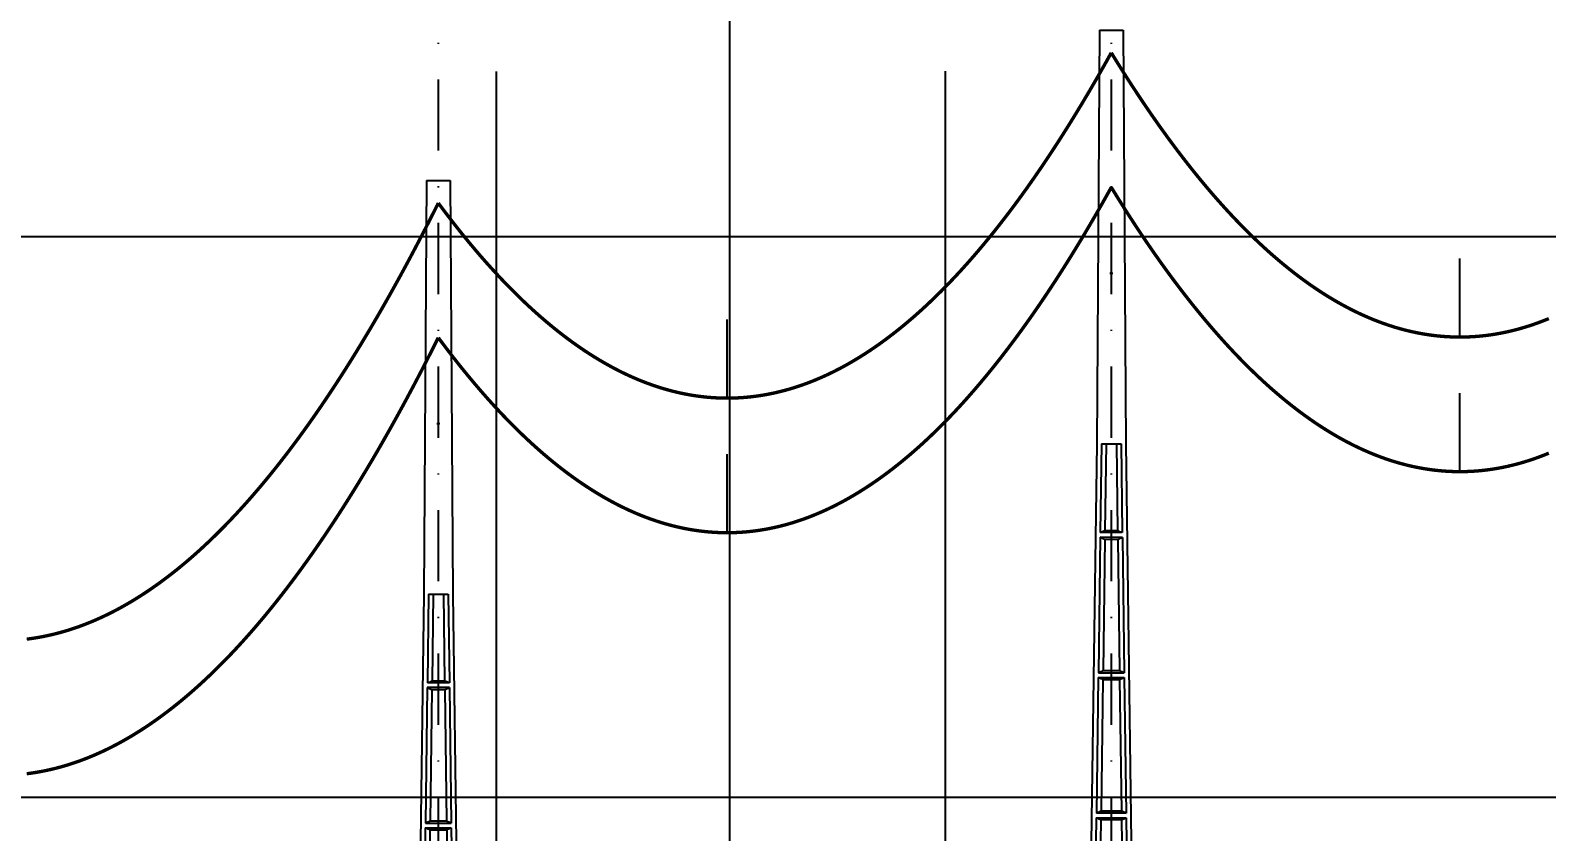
# Model space of a CAD drawing. Header units: metres. Extents: x -121 to 9872, y 3505 to 10721.
# Drawn here: x 8470.4 to 8605.6, y 8896.9 to 8968.4 of the extents above; entities that cross this region are included whole.
import ezdxf

# ---------------------------------------------------------------- set-up
doc = ezdxf.new("R2010")
doc.units = ezdxf.units.M
doc.header["$PDMODE"] = 2
doc.linetypes.add('DASHDOT', pattern=[25.4, 12.7, -6.35, 0, -6.35])
for name, color, linetype in [('CON-EOL- CA MAGNOLIA', 210, 'Continuous'), ('CON-LTs-EXISTENTES', 180, 'Continuous'), ('cotas', 7, 'Continuous'), ('Grade', 9, 'Continuous'), ('Ind.Rot', 8, 'DASHDOT'), ('POSTE DT', 7, 'Continuous'), ('TR23.3HA', 7, 'Continuous')]:
    doc.layers.add(name, color=color, linetype=linetype)
doc.styles.get("Standard").update_dxf_attribs({"font": 'arial.ttf'})
doc.dimstyles.new('ISO-25', dxfattribs={"dimtxt": 2.5, "dimasz": 2.5, "dimexe": 1.25, "dimexo": 0.625, "dimtad": 1, "dimzin": 1, "dimtxsty": 'Standard', "dimcen": 2.5, "dimaunit": 1, "dimadec": 3, "dimazin": 3, "dimtfac": 1, "dimtmove": 0, "dimatfit": 3, "dimfxlon": 1, "dimarcsym": 0})

# ---------------------------------------------------------------- blocks, each defined once
blk = doc.blocks.new('*U1')
at = {"layer": 'POSTE DT', "extrusion": (0, 1, 0)}
for p, q in [((-3.31, 378.23), (-4.05, 262)), ((-3.31, 378.23), (3.31, 378.23)), ((3.31, 378.23), (4.06, 262)), ((-4.05, 262), (-7.72, 0)), ((-4.05, 262), (-4.05, 262)), ((-2.73, 262), (-3.08, 237.05)), ((-2.73, 262), (2.75, 262)), ((-1.42, 262), (-1.77, 237.57)), ((1.43, 262), (1.77, 237.57)), ((2.75, 262), (3.1, 237.05)), ((4.06, 262), (7.72, 0)), ((-3.1, 235.74), (-3.63, 197.65)), ((3.11, 235.73), (-3.1, 235.74)), ((3.1, 237.05), (-3.08, 237.05)), ((-1.8, 235.21), (-2.32, 198.19)), ((1.8, 235.21), (2.32, 198.19)), ((3.11, 235.73), (3.65, 197.65)), ((-3.65, 196.34), (-4.19, 158.25)), ((3.66, 196.34), (4.2, 158.25)), ((-2.35, 195.8), (-2.87, 158.8)), ((2.35, 195.8), (2.87, 158.8)), ((-4.21, 156.94), (-4.74, 118.85)), ((-2.9, 156.39), (-3.42, 119.41)), ((2.91, 156.39), (3.42, 119.41)), ((4.21, 156.94), (4.75, 118.85)), ((-4.76, 117.54), (-5.29, 79.45)), ((4.77, 117.54), (-4.76, 117.54)), ((4.75, 118.85), (-4.74, 118.85)), ((-3.46, 116.98), (-3.97, 80.02)), ((3.46, 116.98), (3.98, 80.02)), ((4.77, 117.54), (5.3, 79.45)), ((-5.31, 78.14), (-5.85, 40.06)), ((5.32, 78.14), (-5.31, 78.14)), ((5.3, 79.45), (-5.29, 79.45)), ((-4.01, 77.57), (-4.53, 40.63)), ((4.01, 77.57), (4.53, 40.63)), ((5.32, 78.14), (5.85, 40.06)), ((-5.86, 38.74), (-6.41, 0)), ((5.87, 38.74), (-5.86, 38.74)), ((5.85, 40.06), (-5.85, 40.06)), ((5.87, 38.74), (6.41, 0)), ((-4.56, 38.17), (-5.1, 0)), ((4.56, 38.17), (5.1, 0)), ((-6.41, 0), (-7.72, 0)), ((-5.1, 0), (-6.41, 0)), ((5.1, 0), (-5.1, 0)), ((6.41, 0), (5.1, 0)), ((7.72, 0), (6.41, 0))]:
    blk.add_line(p, q, dxfattribs=at)
at = {"layer": 'POSTE DT', "ltscale": 3}
for points in [[(-3.65, 196.34), (3.66, 196.34)], [(-3.63, 197.65), (3.65, 197.65)], [(4.2, 158.25), (-4.19, 158.25)], [(-4.21, 156.94), (4.21, 156.94)]]:
    blk.add_lwpolyline(points, dxfattribs=at)
at = {"layer": 'POSTE DT'}
for points, knots in [([(0.25, 309.94), (0.25, 309.93), (0.25, 309.93), (0.25, 309.92), (0.25, 309.91), (0.25, 309.9), (0.25, 309.89), (0.24, 309.85), (0.22, 309.82), (0.19, 309.77), (0.16, 309.74), (0.11, 309.71), (0.08, 309.7), (0.01, 309.68), (-0.02, 309.68), (-0.08, 309.7), (-0.11, 309.71), (-0.16, 309.74), (-0.18, 309.76), (-0.21, 309.8), (-0.22, 309.82), (-0.24, 309.85), (-0.24, 309.87), (-0.25, 309.89), (-0.25, 309.9), (-0.25, 309.92), (-0.25, 309.92), (-0.25, 309.93), (-0.25, 309.94), (-0.25, 309.95), (-0.25, 309.95), (-0.25, 309.96), (-0.25, 309.97), (-0.24, 310), (-0.23, 310.02), (-0.21, 310.07), (-0.2, 310.09), (-0.15, 310.14), (-0.13, 310.15), (-0.07, 310.18), (-0.03, 310.19), (0.03, 310.19), (0.06, 310.18), (0.12, 310.16), (0.14, 310.14), (0.18, 310.11), (0.2, 310.09), (0.21, 310.06), (0.22, 310.05), (0.23, 310.04), (0.24, 310.01), (0.24, 309.99), (0.25, 309.97), (0.25, 309.96), (0.25, 309.95), (0.25, 309.94), (0.25, 309.94), (0.25, 309.94), (0.25, 309.94)], [-54.728303, -54.728303, -54.728303, -54.728303, -54.309038, -54.309038, -53.647169, -53.647169, -52.532885, -52.532885, -48.86224, -48.86224, -45.282765, -45.282765, -41.52867, -41.52867, -37.867486, -37.867486, -34.454589, -34.454589, -31.301423, -31.301423, -28.48103, -28.48103, -26.961755, -26.961755, -25.7544, -25.7544, -25.136228, -25.136228, -24.64409, -24.64409, -24.094201, -24.094201, -23.191199, -23.191199, -20.494482, -20.494482, -17.342863, -17.342863, -13.645538, -13.645538, -9.835989, -9.835989, -6.296781, -6.296781, -3.005029, -3.005029, 0, 0, 0, 1.527594, 1.527594, 3.697216, 3.697216, 4.489727, 4.489727, 5.01438, 5.01438, 5.095313, 5.095313, 5.095313, 5.095313]), ([(-3.1, 235.74), (-2.88, 235.65), (-2.67, 235.56), (-2.23, 235.39), (-2.02, 235.3), (-1.8, 235.21)], [0.055576, 0.055576, 0.055576, 0.055576, 56.767409, 56.767409, 113.50757, 113.50757, 113.50757, 113.50757]), ([(-1.77, 237.57), (-1.99, 237.49), (-2.21, 237.4), (-2.64, 237.22), (-2.86, 237.14), (-3.08, 237.05)], [0, 0, 0, 0, 56.660495, 56.660495, 113.412826, 113.412826, 113.412826, 113.412826]), ([(-1.8, 235.21), (-1.2, 235.21), (-0.6, 235.21), (0.6, 235.21), (1.2, 235.21), (1.8, 235.21)], [0, 0, 0, 0, 68.567797, 68.567797, 137.136247, 137.136247, 137.136247, 137.136247]), ([(1.77, 237.57), (1.18, 237.57), (0.59, 237.57), (-0.59, 237.57), (-1.18, 237.57), (-1.77, 237.57)], [0, 0, 0, 0, 67.306894, 67.306894, 134.614447, 134.614447, 134.614447, 134.614447]), ([(3.1, 237.05), (2.87, 237.14), (2.65, 237.23), (2.21, 237.4), (1.99, 237.49), (1.77, 237.57)], [0, 0, 0, 0, 56.738948, 56.738948, 113.38731, 113.38731, 113.38731, 113.38731]), ([(1.8, 235.21), (2.02, 235.3), (2.24, 235.38), (2.68, 235.56), (2.89, 235.65), (3.11, 235.73)], [0, 0, 0, 0, 56.845349, 56.845349, 113.599799, 113.599799, 113.599799, 113.599799]), ([(-3.65, 196.34), (-3.43, 196.25), (-3.22, 196.16), (-2.78, 195.98), (-2.57, 195.89), (-2.35, 195.8)], [0.054307, 0.054307, 0.054307, 0.054307, 63.527131, 63.527131, 127.063246, 127.063246, 127.063246, 127.063246]), ([(-2.32, 198.19), (-2.54, 198.1), (-2.76, 198.01), (-3.2, 197.83), (-3.41, 197.74), (-3.63, 197.65)], [0, 0, 0, 0, 63.412073, 63.412073, 126.777421, 126.777421, 126.777421, 126.777421]), ([(2.32, 198.19), (1.55, 198.19), (0.77, 198.19), (-0.77, 198.19), (-1.55, 198.19), (-2.32, 198.19)], [0, 0, 0, 0, 88.31008, 88.31008, 176.620652, 176.620652, 176.620652, 176.620652]), ([(3.65, 197.65), (3.43, 197.74), (3.2, 197.83), (2.76, 198.01), (2.54, 198.1), (2.32, 198.19)], [0, 0, 0, 0, 63.488119, 63.488119, 126.880939, 126.880939, 126.880939, 126.880939]), ([(2.35, 195.8), (2.57, 195.89), (2.79, 195.98), (3.23, 196.16), (3.45, 196.25), (3.66, 196.34)], [0, 0, 0, 0, 63.60246, 63.60246, 127.109696, 127.109696, 127.109696, 127.109696]), ([(-2.35, 195.8), (-1.57, 195.8), (-0.78, 195.8), (0.79, 195.8), (1.57, 195.8), (2.35, 195.8)], [0, 0, 0, 0, 89.585713, 89.585713, 179.17191, 179.17191, 179.17191, 179.17191]), ([(-2.87, 158.8), (-3.09, 158.71), (-3.31, 158.62), (-3.75, 158.43), (-3.97, 158.34), (-4.19, 158.25)], [0, 0, 0, 0, 70.301707, 70.301707, 140.590947, 140.590947, 140.590947, 140.590947]), ([(2.87, 158.8), (1.92, 158.8), (0.96, 158.8), (-0.96, 158.8), (-1.91, 158.8), (-2.87, 158.8)], [0, 0, 0, 0, 109.314454, 109.314454, 218.629264, 218.629264, 218.629264, 218.629264]), ([(4.2, 158.25), (3.98, 158.34), (3.76, 158.44), (3.31, 158.62), (3.09, 158.71), (2.87, 158.8)], [0, 0, 0, 0, 70.379198, 70.379198, 140.659718, 140.659718, 140.659718, 140.659718]), ([(-4.21, 156.94), (-3.99, 156.85), (-3.77, 156.75), (-3.34, 156.57), (-3.12, 156.48), (-2.9, 156.39)], [0.053423, 0.053423, 0.053423, 0.053423, 70.429742, 70.429742, 140.90167, 140.90167, 140.90167, 140.90167]), ([(-2.9, 156.39), (-1.94, 156.39), (-0.97, 156.39), (0.97, 156.39), (1.94, 156.39), (2.91, 156.39)], [0, 0, 0, 0, 110.60219, 110.60219, 221.20473, 221.20473, 221.20473, 221.20473]), ([(2.91, 156.39), (3.12, 156.48), (3.34, 156.57), (3.78, 156.75), (4, 156.85), (4.21, 156.94)], [0, 0, 0, 0, 70.506649, 70.506649, 140.914701, 140.914701, 140.914701, 140.914701]), ([(-3.42, 119.41), (-3.64, 119.32), (-3.86, 119.23), (-4.3, 119.04), (-4.52, 118.95), (-4.74, 118.85)], [0, 0, 0, 0, 77.299547, 77.299547, 154.618634, 154.618634, 154.618634, 154.618634]), ([(3.42, 119.41), (2.28, 119.41), (1.14, 119.41), (-1.14, 119.41), (-2.28, 119.41), (-3.42, 119.41)], [0, 0, 0, 0, 130.319901, 130.319901, 260.640046, 260.640046, 260.640046, 260.640046]), ([(4.75, 118.85), (4.53, 118.95), (4.31, 119.04), (3.87, 119.23), (3.64, 119.32), (3.42, 119.41)], [0, 0, 0, 0, 77.381597, 77.381597, 154.66183, 154.66183, 154.66183, 154.66183]), ([(-4.76, 117.54), (-4.54, 117.45), (-4.32, 117.35), (-3.89, 117.17), (-3.67, 117.07), (-3.46, 116.98)], [0.052784, 0.052784, 0.052784, 0.052784, 77.438432, 77.438432, 154.950301, 154.950301, 154.950301, 154.950301]), ([(-3.46, 116.98), (-2.3, 116.98), (-1.15, 116.98), (1.15, 116.98), (2.31, 116.98), (3.46, 116.98)], [0, 0, 0, 0, 131.617604, 131.617604, 263.235447, 263.235447, 263.235447, 263.235447]), ([(3.46, 116.98), (3.68, 117.07), (3.89, 117.17), (4.33, 117.35), (4.55, 117.45), (4.77, 117.54)], [0, 0, 0, 0, 77.520013, 77.520013, 154.938747, 154.938747, 154.938747, 154.938747]), ([(-5.31, 78.14), (-5.09, 78.05), (-4.88, 77.95), (-4.44, 77.76), (-4.23, 77.67), (-4.01, 77.57)], [0.052308, 0.052308, 0.052308, 0.052308, 84.527725, 84.527725, 169.158824, 169.158824, 169.158824, 169.158824]), ([(-3.97, 80.02), (-4.19, 79.93), (-4.41, 79.83), (-4.85, 79.64), (-5.07, 79.55), (-5.29, 79.45)], [0, 0, 0, 0, 84.379671, 84.379671, 168.809376, 168.809376, 168.809376, 168.809376]), ([(-4.01, 77.57), (-2.67, 77.57), (-1.34, 77.57), (1.34, 77.57), (2.67, 77.57), (4.01, 77.57)], [0, 0, 0, 0, 152.632212, 152.632212, 305.264569, 305.264569, 305.264569, 305.264569]), ([(3.98, 80.02), (2.65, 80.02), (1.33, 80.02), (-1.32, 80.02), (-2.65, 80.02), (-3.97, 80.02)], [0, 0, 0, 0, 151.326157, 151.326157, 302.652465, 302.652465, 302.652465, 302.652465]), ([(5.3, 79.45), (5.08, 79.55), (4.86, 79.64), (4.42, 79.83), (4.2, 79.93), (3.98, 80.02)], [0, 0, 0, 0, 84.46863, 84.46863, 168.833721, 168.833721, 168.833721, 168.833721]), ([(4.01, 77.57), (4.23, 77.67), (4.45, 77.76), (4.88, 77.95), (5.1, 78.05), (5.32, 78.14)], [0, 0, 0, 0, 84.616316, 84.616316, 169.129178, 169.129178, 169.129178, 169.129178]), ([(-5.86, 38.74), (-5.65, 38.65), (-5.43, 38.55), (-5, 38.36), (-4.78, 38.26), (-4.56, 38.17)], [0.026524, 0.026524, 0.026524, 0.026524, 91.679563, 91.679563, 183.466041, 183.466041, 183.466041, 183.466041]), ([(-4.53, 40.63), (-4.75, 40.53), (-4.97, 40.44), (-5.41, 40.25), (-5.63, 40.15), (-5.85, 40.06)], [0, 0, 0, 0, 91.523648, 91.523648, 183.126775, 183.126775, 183.126775, 183.126775]), ([(4.53, 40.63), (3.02, 40.63), (1.51, 40.63), (-1.51, 40.63), (-3.02, 40.63), (-4.53, 40.63)], [0, 0, 0, 0, 172.33304, 172.33304, 344.666151, 344.666151, 344.666151, 344.666151]), ([(5.85, 40.06), (5.63, 40.15), (5.41, 40.25), (4.97, 40.44), (4.75, 40.53), (4.53, 40.63)], [0, 0, 0, 0, 91.621326, 91.621326, 183.137324, 183.137324, 183.137324, 183.137324]), ([(4.56, 38.17), (4.78, 38.26), (5, 38.36), (5.43, 38.55), (5.65, 38.65), (5.87, 38.74)], [0, 0, 0, 0, 91.776928, 91.776928, 183.448614, 183.448614, 183.448614, 183.448614]), ([(-4.56, 38.17), (-3.04, 38.17), (-1.52, 38.17), (1.52, 38.17), (3.04, 38.17), (4.56, 38.17)], [0, 0, 0, 0, 173.646192, 173.646192, 347.292451, 347.292451, 347.292451, 347.292451])]:
    blk.add_open_spline(points, degree=3, knots=knots, dxfattribs=at)
blk = doc.blocks.new('*D146')
at = {"layer": 'cotas', "color": 0, "lineweight": -2, "transparency": 16777216}
for p, q in [((8433.77, 8970.21), (8433.77, 8973.96)), ((8506.8, 8970.21), (8506.8, 8973.96)), ((8436.27, 8972.71), (8504.3, 8972.71))]:
    blk.add_line(p, q, dxfattribs=at)
at = {"layer": 'cotas', "color": 0, "transparency": 16777216}
for points in [[(8436.27, 8973.13), (8436.27, 8972.3), (8433.77, 8972.71)], [(8504.3, 8973.13), (8504.3, 8972.3), (8506.8, 8972.71)]]:
    blk.add_solid(points, dxfattribs=at)
at = {"layer": 'Defpoints', "color": 0, "transparency": 16777216}
for p in [(8506.8, 8972.71), (8506.8, 8954.98), (8433.77, 8945.35)]:
    blk.add_point(p, dxfattribs=at)
at = {"layer": 'cotas', "color": 0, "transparency": 16777216, "insert": (8470.28, 8974.61), "char_height": 2.5, "attachment_point": 5}
blk.add_mtext('73.02', dxfattribs=at)
blk = doc.blocks.new('*D147')
at = {"layer": 'cotas', "color": 0, "lineweight": -2, "transparency": 16777216}
for p, q in [((8506.8, 8987.61), (8506.8, 8989.86)), ((8566.79, 8987.61), (8566.79, 8989.86)), ((8509.3, 8988.61), (8564.29, 8988.61))]:
    blk.add_line(p, q, dxfattribs=at)
at = {"layer": 'cotas', "color": 0, "transparency": 16777216}
for points in [[(8509.3, 8989.03), (8509.3, 8988.2), (8506.8, 8988.61)], [(8564.29, 8989.03), (8564.29, 8988.2), (8566.79, 8988.61)]]:
    blk.add_solid(points, dxfattribs=at)
at = {"layer": 'Defpoints', "color": 0, "transparency": 16777216}
for p in [(8566.79, 8988.61), (8566.79, 8968.38), (8506.8, 8954.98)]:
    blk.add_point(p, dxfattribs=at)
at = {"layer": 'cotas', "color": 0, "transparency": 16777216, "insert": (8536.8, 8990.52), "char_height": 2.5, "attachment_point": 5}
blk.add_mtext('60.00', dxfattribs=at)

msp = doc.modelspace()

# ---------------------------------------------------------------- linework, layer by layer
at = {"layer": 'CON-EOL- CA MAGNOLIA'}
for p, q in [((8597.873, 8941.029), (8597.873, 8948.029)), ((8532.55, 8935.584), (8532.55, 8942.584)), ((8597.873, 8929.029), (8597.873, 8936.029)), ((8597.873, 8929.029), (8597.873, 8936.029)), ((8532.55, 8923.584), (8532.55, 8930.584))]:
    msp.add_line(p, q, dxfattribs=at)
at = {"layer": 'CON-EOL- CA MAGNOLIA', "const_width": 0.3}
for points in [[(8506.797, 8952.98), (8507.095, 8952.578), (8507.394, 8952.182), (8507.692, 8951.79), (8507.991, 8951.402), (8508.289, 8951.02), (8508.588, 8950.642), (8508.886, 8950.268), (8509.185, 8949.9), (8509.483, 8949.536), (8509.782, 8949.177), (8510.08, 8948.822), (8510.379, 8948.472), (8510.677, 8948.127), (8510.976, 8947.787), (8511.274, 8947.451), (8511.573, 8947.12), (8511.871, 8946.794), (8512.17, 8946.472), (8512.468, 8946.155), (8512.767, 8945.843), (8513.065, 8945.536), (8513.364, 8945.233), (8513.662, 8944.935), (8513.961, 8944.641), (8514.259, 8944.353), (8514.558, 8944.068), (8514.856, 8943.789), (8515.155, 8943.514), (8515.453, 8943.244), (8515.752, 8942.979), (8516.05, 8942.718), (8516.349, 8942.462), (8516.647, 8942.211), (8516.946, 8941.965), (8517.244, 8941.723), (8517.543, 8941.485), (8517.841, 8941.253), (8518.14, 8941.025), (8518.438, 8940.802), (8518.737, 8940.583), (8519.035, 8940.37), (8519.334, 8940.16), (8519.632, 8939.956), (8519.931, 8939.756), (8520.229, 8939.561), (8520.528, 8939.371), (8520.826, 8939.185), (8521.125, 8939.004), (8521.423, 8938.827), (8521.722, 8938.656), (8522.02, 8938.489), (8522.319, 8938.326), (8522.617, 8938.169), (8522.916, 8938.015), (8523.214, 8937.867), (8523.513, 8937.724), (8523.811, 8937.584), (8524.11, 8937.45), (8524.408, 8937.32), (8524.707, 8937.195), (8525.005, 8937.075), (8525.304, 8936.959), (8525.602, 8936.849), (8525.901, 8936.742), (8526.199, 8936.641), (8526.498, 8936.543), (8526.796, 8936.451), (8527.095, 8936.364), (8527.393, 8936.281), (8527.692, 8936.202), (8527.99, 8936.129), (8528.289, 8936.06), (8528.587, 8935.995), (8528.886, 8935.936), (8529.184, 8935.881), (8529.483, 8935.83), (8529.781, 8935.785), (8530.08, 8935.744), (8530.378, 8935.708), (8530.677, 8935.676), (8530.975, 8935.649), (8531.274, 8935.627), (8531.572, 8935.609), (8531.871, 8935.596), (8532.169, 8935.588), (8532.468, 8935.584), (8532.766, 8935.585), (8533.065, 8935.591), (8533.363, 8935.602), (8533.662, 8935.617), (8533.96, 8935.636), (8534.259, 8935.661), (8534.557, 8935.69), (8534.856, 8935.723), (8535.154, 8935.762), (8535.453, 8935.805), (8535.751, 8935.853), (8536.05, 8935.905), (8536.348, 8935.962), (8536.647, 8936.024), (8536.945, 8936.09), (8537.244, 8936.161), (8537.542, 8936.237), (8537.841, 8936.317), (8538.139, 8936.402), (8538.438, 8936.492), (8538.736, 8936.586), (8539.035, 8936.686), (8539.333, 8936.789), (8539.632, 8936.898), (8539.93, 8937.011), (8540.229, 8937.129), (8540.527, 8937.251), (8540.826, 8937.378), (8541.124, 8937.51), (8541.423, 8937.646), (8541.721, 8937.787), (8542.02, 8937.933), (8542.318, 8938.084), (8542.617, 8938.239), (8542.915, 8938.399), (8543.214, 8938.563), (8543.512, 8938.732), (8543.811, 8938.906), (8544.109, 8939.085), (8544.408, 8939.268), (8544.706, 8939.456), (8545.005, 8939.648), (8545.303, 8939.845), (8545.602, 8940.047), (8545.9, 8940.254), (8546.199, 8940.465), (8546.497, 8940.681), (8546.796, 8940.902), (8547.094, 8941.127), (8547.393, 8941.357), (8547.691, 8941.592), (8547.99, 8941.831), (8548.288, 8942.075), (8548.587, 8942.324), (8548.885, 8942.577), (8549.184, 8942.835), (8549.482, 8943.098), (8549.781, 8943.365), (8550.079, 8943.637), (8550.378, 8943.914), (8550.676, 8944.195), (8550.975, 8944.482), (8551.273, 8944.772), (8551.572, 8945.068), (8551.87, 8945.368), (8552.169, 8945.673), (8552.467, 8945.983), (8552.766, 8946.297), (8553.064, 8946.616), (8553.363, 8946.94), (8553.661, 8947.268), (8553.96, 8947.601), (8554.258, 8947.939), (8554.557, 8948.282), (8554.855, 8948.629), (8555.154, 8948.981), (8555.452, 8949.337), (8555.751, 8949.699), (8556.049, 8950.065), (8556.348, 8950.435), (8556.646, 8950.811), (8556.945, 8951.191), (8557.243, 8951.576), (8557.542, 8951.965), (8557.84, 8952.359), (8558.139, 8952.758), (8558.437, 8953.162), (8558.736, 8953.57), (8559.034, 8953.983), (8559.333, 8954.401), (8559.631, 8954.824), (8559.93, 8955.251), (8560.228, 8955.683), (8560.527, 8956.119), (8560.825, 8956.561), (8561.124, 8957.007), (8561.422, 8957.458), (8561.721, 8957.913), (8562.019, 8958.373), (8562.318, 8958.838), (8562.616, 8959.308), (8562.915, 8959.782), (8563.213, 8960.261), (8563.512, 8960.745), (8563.81, 8961.234), (8564.109, 8961.727), (8564.407, 8962.225), (8564.706, 8962.728), (8565.004, 8963.236), (8565.303, 8963.748), (8565.601, 8964.265), (8565.9, 8964.786), (8566.198, 8965.313), (8566.497, 8965.844), (8566.795, 8966.38)], [(8566.795, 8966.38), (8567.143, 8965.814), (8567.492, 8965.254), (8567.84, 8964.701), (8568.188, 8964.154), (8568.536, 8963.613), (8568.885, 8963.079), (8569.233, 8962.551), (8569.581, 8962.03), (8569.93, 8961.515), (8570.278, 8961.007), (8570.626, 8960.505), (8570.974, 8960.009), (8571.323, 8959.52), (8571.671, 8959.038), (8572.019, 8958.561), (8572.367, 8958.092), (8572.716, 8957.628), (8573.064, 8957.171), (8573.412, 8956.72), (8573.761, 8956.276), (8574.109, 8955.838), (8574.457, 8955.407), (8574.805, 8954.982), (8575.154, 8954.563), (8575.502, 8954.151), (8575.85, 8953.745), (8576.199, 8953.346), (8576.547, 8952.952), (8576.895, 8952.566), (8577.243, 8952.186), (8577.592, 8951.812), (8577.94, 8951.444), (8578.288, 8951.083), (8578.636, 8950.728), (8578.985, 8950.38), (8579.333, 8950.038), (8579.681, 8949.703), (8580.03, 8949.373), (8580.378, 8949.051), (8580.726, 8948.734), (8581.074, 8948.424), (8581.423, 8948.121), (8581.771, 8947.823), (8582.119, 8947.532), (8582.468, 8947.248), (8582.816, 8946.97), (8583.164, 8946.698), (8583.512, 8946.432), (8583.861, 8946.173), (8584.209, 8945.921), (8584.557, 8945.674), (8584.905, 8945.434), (8585.254, 8945.201), (8585.602, 8944.974), (8585.95, 8944.753), (8586.299, 8944.538), (8586.647, 8944.33), (8586.995, 8944.129), (8587.343, 8943.933), (8587.692, 8943.744), (8588.04, 8943.562), (8588.388, 8943.385), (8588.737, 8943.215), (8589.085, 8943.052), (8589.433, 8942.895), (8589.781, 8942.744), (8590.13, 8942.599), (8590.478, 8942.461), (8590.826, 8942.329), (8591.175, 8942.204), (8591.523, 8942.085), (8591.871, 8941.972), (8592.219, 8941.866), (8592.568, 8941.766), (8592.916, 8941.672), (8593.264, 8941.585), (8593.612, 8941.504), (8593.961, 8941.43), (8594.309, 8941.361), (8594.657, 8941.3), (8595.006, 8941.244), (8595.354, 8941.195), (8595.702, 8941.152), (8596.05, 8941.116), (8596.399, 8941.086), (8596.747, 8941.062), (8597.095, 8941.045), (8597.444, 8941.034), (8597.792, 8941.029), (8598.14, 8941.031), (8598.488, 8941.039), (8598.837, 8941.053), (8599.185, 8941.074), (8599.533, 8941.101), (8599.881, 8941.134), (8600.23, 8941.174), (8600.578, 8941.22), (8600.926, 8941.273), (8601.275, 8941.332), (8601.623, 8941.397), (8601.971, 8941.469), (8602.319, 8941.547), (8602.668, 8941.631), (8603.016, 8941.721), (8603.364, 8941.818), (8603.713, 8941.922), (8604.061, 8942.032), (8604.409, 8942.148), (8604.757, 8942.27), (8605.106, 8942.399), (8605.454, 8942.534), (8605.802, 8942.676)], [(8506.797, 8940.98), (8507.095, 8940.578), (8507.394, 8940.182), (8507.692, 8939.79), (8507.991, 8939.402), (8508.289, 8939.019), (8508.588, 8938.641), (8508.886, 8938.268), (8509.185, 8937.9), (8509.483, 8937.536), (8509.782, 8937.177), (8510.08, 8936.822), (8510.379, 8936.472), (8510.677, 8936.127), (8510.976, 8935.787), (8511.274, 8935.451), (8511.573, 8935.12), (8511.871, 8934.794), (8512.17, 8934.472), (8512.468, 8934.155), (8512.767, 8933.843), (8513.065, 8933.536), (8513.364, 8933.233), (8513.662, 8932.935), (8513.961, 8932.641), (8514.259, 8932.352), (8514.558, 8932.068), (8514.856, 8931.789), (8515.155, 8931.514), (8515.453, 8931.244), (8515.752, 8930.979), (8516.05, 8930.718), (8516.349, 8930.462), (8516.647, 8930.211), (8516.946, 8929.965), (8517.244, 8929.723), (8517.543, 8929.485), (8517.841, 8929.253), (8518.14, 8929.025), (8518.438, 8928.802), (8518.737, 8928.583), (8519.035, 8928.37), (8519.334, 8928.16), (8519.632, 8927.956), (8519.931, 8927.756), (8520.229, 8927.561), (8520.528, 8927.371), (8520.826, 8927.185), (8521.125, 8927.004), (8521.423, 8926.827), (8521.722, 8926.656), (8522.02, 8926.489), (8522.319, 8926.326), (8522.617, 8926.169), (8522.916, 8926.015), (8523.214, 8925.867), (8523.513, 8925.723), (8523.811, 8925.584), (8524.11, 8925.45), (8524.408, 8925.32), (8524.707, 8925.195), (8525.005, 8925.075), (8525.304, 8924.959), (8525.602, 8924.848), (8525.901, 8924.742), (8526.199, 8924.64), (8526.498, 8924.544), (8526.796, 8924.451), (8527.095, 8924.364), (8527.393, 8924.281), (8527.692, 8924.202), (8527.99, 8924.129), (8528.289, 8924.06), (8528.587, 8923.995), (8528.886, 8923.936), (8529.184, 8923.881), (8529.483, 8923.831), (8529.781, 8923.785), (8530.08, 8923.744), (8530.378, 8923.708), (8530.677, 8923.676), (8530.975, 8923.649), (8531.274, 8923.627), (8531.572, 8923.609), (8531.871, 8923.596), (8532.169, 8923.588), (8532.468, 8923.584), (8532.766, 8923.585), (8533.065, 8923.591), (8533.363, 8923.601), (8533.662, 8923.617), (8533.96, 8923.636), (8534.259, 8923.661), (8534.557, 8923.69), (8534.856, 8923.723), (8535.154, 8923.762), (8535.453, 8923.805), (8535.751, 8923.853), (8536.05, 8923.905), (8536.348, 8923.962), (8536.647, 8924.024), (8536.945, 8924.09), (8537.244, 8924.161), (8537.542, 8924.237), (8537.841, 8924.317), (8538.139, 8924.402), (8538.438, 8924.492), (8538.736, 8924.587), (8539.035, 8924.686), (8539.333, 8924.789), (8539.632, 8924.898), (8539.93, 8925.011), (8540.229, 8925.129), (8540.527, 8925.251), (8540.826, 8925.378), (8541.124, 8925.51), (8541.423, 8925.646), (8541.721, 8925.787), (8542.02, 8925.933), (8542.318, 8926.084), (8542.617, 8926.239), (8542.915, 8926.399), (8543.214, 8926.563), (8543.512, 8926.732), (8543.811, 8926.906), (8544.109, 8927.085), (8544.408, 8927.268), (8544.706, 8927.456), (8545.005, 8927.648), (8545.303, 8927.845), (8545.602, 8928.047), (8545.9, 8928.254), (8546.199, 8928.465), (8546.497, 8928.681), (8546.796, 8928.902), (8547.094, 8929.127), (8547.393, 8929.357), (8547.691, 8929.591), (8547.99, 8929.831), (8548.288, 8930.075), (8548.587, 8930.323), (8548.885, 8930.577), (8549.184, 8930.835), (8549.482, 8931.098), (8549.781, 8931.365), (8550.079, 8931.637), (8550.378, 8931.914), (8550.676, 8932.195), (8550.975, 8932.482), (8551.273, 8932.773), (8551.572, 8933.068), (8551.87, 8933.368), (8552.169, 8933.673), (8552.467, 8933.983), (8552.766, 8934.297), (8553.064, 8934.616), (8553.363, 8934.94), (8553.661, 8935.268), (8553.96, 8935.601), (8554.258, 8935.939), (8554.557, 8936.282), (8554.855, 8936.629), (8555.154, 8936.981), (8555.452, 8937.337), (8555.751, 8937.699), (8556.049, 8938.065), (8556.348, 8938.435), (8556.646, 8938.811), (8556.945, 8939.191), (8557.243, 8939.576), (8557.542, 8939.965), (8557.84, 8940.359), (8558.139, 8940.758), (8558.437, 8941.162), (8558.736, 8941.57), (8559.034, 8941.983), (8559.333, 8942.401), (8559.631, 8942.824), (8559.93, 8943.251), (8560.228, 8943.683), (8560.527, 8944.119), (8560.825, 8944.561), (8561.124, 8945.007), (8561.422, 8945.458), (8561.721, 8945.913), (8562.019, 8946.373), (8562.318, 8946.838), (8562.616, 8947.308), (8562.915, 8947.782), (8563.213, 8948.261), (8563.512, 8948.745), (8563.81, 8949.234), (8564.109, 8949.727), (8564.407, 8950.225), (8564.706, 8950.728), (8565.004, 8951.235), (8565.303, 8951.748), (8565.601, 8952.265), (8565.9, 8952.786), (8566.198, 8953.313), (8566.497, 8953.844), (8566.795, 8954.38)], [(8506.797, 8940.98), (8507.095, 8940.578), (8507.394, 8940.182), (8507.692, 8939.79), (8507.991, 8939.402), (8508.289, 8939.02), (8508.588, 8938.642), (8508.886, 8938.268), (8509.185, 8937.9), (8509.483, 8937.536), (8509.782, 8937.177), (8510.08, 8936.822), (8510.379, 8936.472), (8510.677, 8936.127), (8510.976, 8935.787), (8511.274, 8935.451), (8511.573, 8935.12), (8511.871, 8934.794), (8512.17, 8934.472), (8512.468, 8934.155), (8512.767, 8933.843), (8513.065, 8933.536), (8513.364, 8933.233), (8513.662, 8932.935), (8513.961, 8932.641), (8514.259, 8932.353), (8514.558, 8932.068), (8514.856, 8931.789), (8515.155, 8931.514), (8515.453, 8931.244), (8515.752, 8930.979), (8516.05, 8930.718), (8516.349, 8930.462), (8516.647, 8930.211), (8516.946, 8929.965), (8517.244, 8929.723), (8517.543, 8929.485), (8517.841, 8929.253), (8518.14, 8929.025), (8518.438, 8928.802), (8518.737, 8928.583), (8519.035, 8928.37), (8519.334, 8928.16), (8519.632, 8927.956), (8519.931, 8927.756), (8520.229, 8927.561), (8520.528, 8927.371), (8520.826, 8927.185), (8521.125, 8927.004), (8521.423, 8926.827), (8521.722, 8926.656), (8522.02, 8926.489), (8522.319, 8926.326), (8522.617, 8926.169), (8522.916, 8926.015), (8523.214, 8925.867), (8523.513, 8925.724), (8523.811, 8925.584), (8524.11, 8925.45), (8524.408, 8925.32), (8524.707, 8925.195), (8525.005, 8925.075), (8525.304, 8924.959), (8525.602, 8924.849), (8525.901, 8924.742), (8526.199, 8924.64), (8526.498, 8924.543), (8526.796, 8924.451), (8527.095, 8924.364), (8527.393, 8924.281), (8527.692, 8924.202), (8527.99, 8924.129), (8528.289, 8924.06), (8528.587, 8923.995), (8528.886, 8923.936), (8529.184, 8923.881), (8529.483, 8923.83), (8529.781, 8923.785), (8530.08, 8923.744), (8530.378, 8923.708), (8530.677, 8923.676), (8530.975, 8923.649), (8531.274, 8923.627), (8531.572, 8923.609), (8531.871, 8923.596), (8532.169, 8923.588), (8532.468, 8923.584), (8532.766, 8923.585), (8533.065, 8923.591), (8533.363, 8923.602), (8533.662, 8923.616), (8533.96, 8923.636), (8534.259, 8923.661), (8534.557, 8923.69), (8534.856, 8923.723), (8535.154, 8923.762), (8535.453, 8923.805), (8535.751, 8923.853), (8536.05, 8923.905), (8536.348, 8923.962), (8536.647, 8924.024), (8536.945, 8924.09), (8537.244, 8924.161), (8537.542, 8924.237), (8537.841, 8924.317), (8538.139, 8924.402), (8538.438, 8924.492), (8538.736, 8924.586), (8539.035, 8924.686), (8539.333, 8924.789), (8539.632, 8924.898), (8539.93, 8925.011), (8540.229, 8925.129), (8540.527, 8925.251), (8540.826, 8925.378), (8541.124, 8925.51), (8541.423, 8925.646), (8541.721, 8925.787), (8542.02, 8925.933), (8542.318, 8926.084), (8542.617, 8926.239), (8542.915, 8926.399), (8543.214, 8926.563), (8543.512, 8926.732), (8543.811, 8926.906), (8544.109, 8927.085), (8544.408, 8927.268), (8544.706, 8927.456), (8545.005, 8927.648), (8545.303, 8927.845), (8545.602, 8928.047), (8545.9, 8928.254), (8546.199, 8928.465), (8546.497, 8928.681), (8546.796, 8928.902), (8547.094, 8929.127), (8547.393, 8929.357), (8547.691, 8929.592), (8547.99, 8929.831), (8548.288, 8930.075), (8548.587, 8930.324), (8548.885, 8930.577), (8549.184, 8930.835), (8549.482, 8931.098), (8549.781, 8931.365), (8550.079, 8931.637), (8550.378, 8931.914), (8550.676, 8932.195), (8550.975, 8932.482), (8551.273, 8932.772), (8551.572, 8933.068), (8551.87, 8933.368), (8552.169, 8933.673), (8552.467, 8933.983), (8552.766, 8934.297), (8553.064, 8934.616), (8553.363, 8934.94), (8553.661, 8935.268), (8553.96, 8935.601), (8554.258, 8935.939), (8554.557, 8936.282), (8554.855, 8936.629), (8555.154, 8936.981), (8555.452, 8937.337), (8555.751, 8937.699), (8556.049, 8938.065), (8556.348, 8938.435), (8556.646, 8938.811), (8556.945, 8939.191), (8557.243, 8939.576), (8557.542, 8939.965), (8557.84, 8940.359), (8558.139, 8940.758), (8558.437, 8941.162), (8558.736, 8941.57), (8559.034, 8941.983), (8559.333, 8942.401), (8559.631, 8942.824), (8559.93, 8943.251), (8560.228, 8943.683), (8560.527, 8944.119), (8560.825, 8944.561), (8561.124, 8945.007), (8561.422, 8945.458), (8561.721, 8945.913), (8562.019, 8946.373), (8562.318, 8946.838), (8562.616, 8947.308), (8562.915, 8947.782), (8563.213, 8948.261), (8563.512, 8948.745), (8563.81, 8949.234), (8564.109, 8949.727), (8564.407, 8950.225), (8564.706, 8950.728), (8565.004, 8951.235), (8565.303, 8951.748), (8565.601, 8952.265), (8565.9, 8952.786), (8566.198, 8953.313), (8566.497, 8953.844), (8566.795, 8954.38)], [(8566.795, 8954.38), (8567.143, 8953.814), (8567.492, 8953.254), (8567.84, 8952.701), (8568.188, 8952.154), (8568.536, 8951.613), (8568.885, 8951.079), (8569.233, 8950.551), (8569.581, 8950.03), (8569.93, 8949.515), (8570.278, 8949.007), (8570.626, 8948.505), (8570.974, 8948.01), (8571.323, 8947.52), (8571.671, 8947.038), (8572.019, 8946.561), (8572.367, 8946.092), (8572.716, 8945.628), (8573.064, 8945.171), (8573.412, 8944.72), (8573.761, 8944.276), (8574.109, 8943.838), (8574.457, 8943.407), (8574.805, 8942.982), (8575.154, 8942.563), (8575.502, 8942.151), (8575.85, 8941.745), (8576.199, 8941.346), (8576.547, 8940.953), (8576.895, 8940.566), (8577.243, 8940.186), (8577.592, 8939.812), (8577.94, 8939.444), (8578.288, 8939.083), (8578.636, 8938.728), (8578.985, 8938.38), (8579.333, 8938.038), (8579.681, 8937.703), (8580.03, 8937.373), (8580.378, 8937.051), (8580.726, 8936.734), (8581.074, 8936.424), (8581.423, 8936.12), (8581.771, 8935.823), (8582.119, 8935.532), (8582.468, 8935.248), (8582.816, 8934.97), (8583.164, 8934.698), (8583.512, 8934.432), (8583.861, 8934.173), (8584.209, 8933.921), (8584.557, 8933.674), (8584.905, 8933.434), (8585.254, 8933.201), (8585.602, 8932.974), (8585.95, 8932.753), (8586.299, 8932.538), (8586.647, 8932.33), (8586.995, 8932.129), (8587.343, 8931.933), (8587.692, 8931.744), (8588.04, 8931.562), (8588.388, 8931.385), (8588.737, 8931.215), (8589.085, 8931.052), (8589.433, 8930.895), (8589.781, 8930.744), (8590.13, 8930.599), (8590.478, 8930.461), (8590.826, 8930.329), (8591.175, 8930.204), (8591.523, 8930.085), (8591.871, 8929.972), (8592.219, 8929.866), (8592.568, 8929.766), (8592.916, 8929.672), (8593.264, 8929.585), (8593.612, 8929.504), (8593.961, 8929.43), (8594.309, 8929.361), (8594.657, 8929.3), (8595.006, 8929.244), (8595.354, 8929.195), (8595.702, 8929.152), (8596.05, 8929.116), (8596.399, 8929.086), (8596.747, 8929.062), (8597.095, 8929.045), (8597.444, 8929.034), (8597.792, 8929.029), (8598.14, 8929.031), (8598.488, 8929.039), (8598.837, 8929.053), (8599.185, 8929.074), (8599.533, 8929.101), (8599.881, 8929.134), (8600.23, 8929.174), (8600.578, 8929.22), (8600.926, 8929.273), (8601.275, 8929.332), (8601.623, 8929.397), (8601.971, 8929.469), (8602.319, 8929.547), (8602.668, 8929.631), (8603.016, 8929.721), (8603.364, 8929.818), (8603.713, 8929.922), (8604.061, 8930.032), (8604.409, 8930.148), (8604.757, 8930.27), (8605.106, 8930.399), (8605.454, 8930.534), (8605.802, 8930.676)], [(8566.795, 8954.38), (8567.143, 8953.814), (8567.492, 8953.254), (8567.84, 8952.701), (8568.188, 8952.154), (8568.536, 8951.613), (8568.885, 8951.079), (8569.233, 8950.551), (8569.581, 8950.03), (8569.93, 8949.515), (8570.278, 8949.007), (8570.626, 8948.505), (8570.974, 8948.01), (8571.323, 8947.52), (8571.671, 8947.038), (8572.019, 8946.561), (8572.367, 8946.091), (8572.716, 8945.628), (8573.064, 8945.171), (8573.412, 8944.72), (8573.761, 8944.276), (8574.109, 8943.838), (8574.457, 8943.407), (8574.805, 8942.982), (8575.154, 8942.563), (8575.502, 8942.151), (8575.85, 8941.745), (8576.199, 8941.346), (8576.547, 8940.952), (8576.895, 8940.566), (8577.243, 8940.186), (8577.592, 8939.812), (8577.94, 8939.444), (8578.288, 8939.083), (8578.636, 8938.728), (8578.985, 8938.38), (8579.333, 8938.038), (8579.681, 8937.703), (8580.03, 8937.373), (8580.378, 8937.051), (8580.726, 8936.734), (8581.074, 8936.424), (8581.423, 8936.121), (8581.771, 8935.823), (8582.119, 8935.532), (8582.468, 8935.248), (8582.816, 8934.97), (8583.164, 8934.698), (8583.512, 8934.432), (8583.861, 8934.173), (8584.209, 8933.921), (8584.557, 8933.674), (8584.905, 8933.434), (8585.254, 8933.201), (8585.602, 8932.974), (8585.95, 8932.753), (8586.299, 8932.538), (8586.647, 8932.33), (8586.995, 8932.129), (8587.343, 8931.933), (8587.692, 8931.744), (8588.04, 8931.562), (8588.388, 8931.385), (8588.737, 8931.215), (8589.085, 8931.052), (8589.433, 8930.895), (8589.781, 8930.744), (8590.13, 8930.599), (8590.478, 8930.461), (8590.826, 8930.329), (8591.175, 8930.204), (8591.523, 8930.085), (8591.871, 8929.972), (8592.219, 8929.866), (8592.568, 8929.766), (8592.916, 8929.672), (8593.264, 8929.585), (8593.612, 8929.504), (8593.961, 8929.43), (8594.309, 8929.361), (8594.657, 8929.3), (8595.006, 8929.244), (8595.354, 8929.195), (8595.702, 8929.152), (8596.05, 8929.116), (8596.399, 8929.086), (8596.747, 8929.062), (8597.095, 8929.045), (8597.444, 8929.034), (8597.792, 8929.029), (8598.14, 8929.031), (8598.488, 8929.039), (8598.837, 8929.053), (8599.185, 8929.074), (8599.533, 8929.101), (8599.881, 8929.134), (8600.23, 8929.174), (8600.578, 8929.22), (8600.926, 8929.273), (8601.275, 8929.332), (8601.623, 8929.397), (8601.971, 8929.469), (8602.319, 8929.547), (8602.668, 8929.631), (8603.016, 8929.721), (8603.364, 8929.818), (8603.713, 8929.922), (8604.061, 8930.032), (8604.409, 8930.148), (8604.757, 8930.27), (8605.106, 8930.399), (8605.454, 8930.534), (8605.802, 8930.676)], [(8470.103, 8914.094), (8470.466, 8914.142), (8470.829, 8914.196), (8471.193, 8914.257), (8471.556, 8914.325), (8471.919, 8914.4), (8472.283, 8914.481), (8472.646, 8914.569), (8473.009, 8914.664), (8473.373, 8914.765), (8473.736, 8914.873), (8474.099, 8914.988), (8474.463, 8915.11), (8474.826, 8915.238), (8475.189, 8915.373), (8475.552, 8915.515), (8475.916, 8915.663), (8476.279, 8915.819), (8476.642, 8915.981), (8477.006, 8916.149), (8477.369, 8916.325), (8477.732, 8916.507), (8478.096, 8916.696), (8478.459, 8916.891), (8478.822, 8917.094), (8479.186, 8917.303), (8479.549, 8917.519), (8479.912, 8917.741), (8480.275, 8917.97), (8480.639, 8918.207), (8481.002, 8918.449), (8481.365, 8918.699), (8481.729, 8918.955), (8482.092, 8919.218), (8482.455, 8919.488), (8482.819, 8919.764), (8483.182, 8920.047), (8483.545, 8920.337), (8483.909, 8920.634), (8484.272, 8920.937), (8484.635, 8921.247), (8484.998, 8921.564), (8485.362, 8921.888), (8485.725, 8922.218), (8486.088, 8922.556), (8486.452, 8922.899), (8486.815, 8923.25), (8487.178, 8923.608), (8487.542, 8923.972), (8487.905, 8924.343), (8488.268, 8924.72), (8488.632, 8925.105), (8488.995, 8925.496), (8489.358, 8925.894), (8489.722, 8926.299), (8490.085, 8926.71), (8490.448, 8927.129), (8490.811, 8927.553), (8491.175, 8927.985), (8491.538, 8928.424), (8491.901, 8928.869), (8492.265, 8929.321), (8492.628, 8929.78), (8492.991, 8930.246), (8493.355, 8930.718), (8493.718, 8931.198), (8494.081, 8931.683), (8494.445, 8932.176), (8494.808, 8932.676), (8495.171, 8933.182), (8495.534, 8933.695), (8495.898, 8934.215), (8496.261, 8934.742), (8496.624, 8935.276), (8496.988, 8935.816), (8497.351, 8936.363), (8497.714, 8936.917), (8498.078, 8937.478), (8498.441, 8938.045), (8498.804, 8938.619), (8499.168, 8939.201), (8499.531, 8939.788), (8499.894, 8940.383), (8500.257, 8940.985), (8500.621, 8941.593), (8500.984, 8942.208), (8501.347, 8942.83), (8501.711, 8943.459), (8502.074, 8944.095), (8502.437, 8944.737), (8502.801, 8945.387), (8503.164, 8946.043), (8503.527, 8946.706), (8503.891, 8947.375), (8504.254, 8948.052), (8504.617, 8948.736), (8504.98, 8949.426), (8505.344, 8950.123), (8505.707, 8950.827), (8506.07, 8951.538), (8506.434, 8952.255), (8506.797, 8952.98)], [(8470.103, 8902.094), (8470.466, 8902.142), (8470.829, 8902.196), (8471.193, 8902.257), (8471.556, 8902.325), (8471.919, 8902.4), (8472.283, 8902.481), (8472.646, 8902.569), (8473.009, 8902.664), (8473.373, 8902.765), (8473.736, 8902.873), (8474.099, 8902.988), (8474.463, 8903.11), (8474.826, 8903.238), (8475.189, 8903.373), (8475.552, 8903.515), (8475.916, 8903.663), (8476.279, 8903.819), (8476.642, 8903.981), (8477.006, 8904.149), (8477.369, 8904.325), (8477.732, 8904.507), (8478.096, 8904.696), (8478.459, 8904.891), (8478.822, 8905.094), (8479.186, 8905.303), (8479.549, 8905.519), (8479.912, 8905.741), (8480.275, 8905.97), (8480.639, 8906.206), (8481.002, 8906.449), (8481.365, 8906.699), (8481.729, 8906.955), (8482.092, 8907.218), (8482.455, 8907.488), (8482.819, 8907.764), (8483.182, 8908.047), (8483.545, 8908.337), (8483.909, 8908.634), (8484.272, 8908.937), (8484.635, 8909.247), (8484.998, 8909.564), (8485.362, 8909.888), (8485.725, 8910.218), (8486.088, 8910.556), (8486.452, 8910.899), (8486.815, 8911.25), (8487.178, 8911.608), (8487.542, 8911.972), (8487.905, 8912.343), (8488.268, 8912.72), (8488.632, 8913.105), (8488.995, 8913.496), (8489.358, 8913.894), (8489.722, 8914.299), (8490.085, 8914.71), (8490.448, 8915.128), (8490.811, 8915.553), (8491.175, 8915.985), (8491.538, 8916.424), (8491.901, 8916.869), (8492.265, 8917.321), (8492.628, 8917.78), (8492.991, 8918.246), (8493.355, 8918.718), (8493.718, 8919.198), (8494.081, 8919.683), (8494.445, 8920.176), (8494.808, 8920.676), (8495.171, 8921.182), (8495.534, 8921.695), (8495.898, 8922.215), (8496.261, 8922.742), (8496.624, 8923.276), (8496.988, 8923.816), (8497.351, 8924.363), (8497.714, 8924.917), (8498.078, 8925.478), (8498.441, 8926.045), (8498.804, 8926.619), (8499.168, 8927.2), (8499.531, 8927.788), (8499.894, 8928.383), (8500.257, 8928.985), (8500.621, 8929.593), (8500.984, 8930.208), (8501.347, 8930.83), (8501.711, 8931.459), (8502.074, 8932.095), (8502.437, 8932.737), (8502.801, 8933.386), (8503.164, 8934.043), (8503.527, 8934.706), (8503.891, 8935.375), (8504.254, 8936.052), (8504.617, 8936.735), (8504.98, 8937.426), (8505.344, 8938.123), (8505.707, 8938.827), (8506.07, 8939.538), (8506.434, 8940.255), (8506.797, 8940.98)], [(8470.103, 8902.094), (8470.466, 8902.142), (8470.829, 8902.196), (8471.193, 8902.257), (8471.556, 8902.325), (8471.919, 8902.4), (8472.283, 8902.481), (8472.646, 8902.569), (8473.009, 8902.664), (8473.373, 8902.765), (8473.736, 8902.873), (8474.099, 8902.988), (8474.463, 8903.11), (8474.826, 8903.238), (8475.189, 8903.373), (8475.552, 8903.515), (8475.916, 8903.663), (8476.279, 8903.819), (8476.642, 8903.981), (8477.006, 8904.149), (8477.369, 8904.325), (8477.732, 8904.507), (8478.096, 8904.696), (8478.459, 8904.891), (8478.822, 8905.094), (8479.186, 8905.303), (8479.549, 8905.519), (8479.912, 8905.741), (8480.275, 8905.97), (8480.639, 8906.207), (8481.002, 8906.449), (8481.365, 8906.699), (8481.729, 8906.955), (8482.092, 8907.218), (8482.455, 8907.488), (8482.819, 8907.764), (8483.182, 8908.047), (8483.545, 8908.337), (8483.909, 8908.634), (8484.272, 8908.937), (8484.635, 8909.247), (8484.998, 8909.564), (8485.362, 8909.888), (8485.725, 8910.218), (8486.088, 8910.556), (8486.452, 8910.899), (8486.815, 8911.25), (8487.178, 8911.608), (8487.542, 8911.972), (8487.905, 8912.343), (8488.268, 8912.72), (8488.632, 8913.105), (8488.995, 8913.496), (8489.358, 8913.894), (8489.722, 8914.299), (8490.085, 8914.71), (8490.448, 8915.129), (8490.811, 8915.553), (8491.175, 8915.985), (8491.538, 8916.424), (8491.901, 8916.869), (8492.265, 8917.321), (8492.628, 8917.78), (8492.991, 8918.246), (8493.355, 8918.718), (8493.718, 8919.198), (8494.081, 8919.683), (8494.445, 8920.176), (8494.808, 8920.676), (8495.171, 8921.182), (8495.534, 8921.695), (8495.898, 8922.215), (8496.261, 8922.742), (8496.624, 8923.275), (8496.988, 8923.816), (8497.351, 8924.363), (8497.714, 8924.917), (8498.078, 8925.478), (8498.441, 8926.045), (8498.804, 8926.619), (8499.168, 8927.201), (8499.531, 8927.788), (8499.894, 8928.383), (8500.257, 8928.985), (8500.621, 8929.593), (8500.984, 8930.208), (8501.347, 8930.83), (8501.711, 8931.459), (8502.074, 8932.095), (8502.437, 8932.737), (8502.801, 8933.387), (8503.164, 8934.043), (8503.527, 8934.706), (8503.891, 8935.375), (8504.254, 8936.052), (8504.617, 8936.736), (8504.98, 8937.426), (8505.344, 8938.123), (8505.707, 8938.827), (8506.07, 8939.538), (8506.434, 8940.255), (8506.797, 8940.98)]]:
    msp.add_lwpolyline(points, dxfattribs=at)
at = {"layer": 'CON-LTs-EXISTENTES'}
for points in [[(8532.794, 8840.002), (8532.794, 9075.702)], [(8511.997, 8836.011), (8511.997, 8964.707)], [(8552.005, 8845.527), (8552.005, 8964.752)]]:
    msp.add_lwpolyline(points, dxfattribs=at)
at = {"layer": 'Grade'}
for points in [[(0, 8950), (9859.453, 8950)], [(0, 8900), (9859.453, 8900)]]:
    msp.add_lwpolyline(points, dxfattribs=at)
at = {"layer": 'Ind.Rot', "linetype": 'DASHDOT', "ltscale": 0.5}
for points in [[(8506.797, 10500), (8506.797, 8300)], [(8566.795, 10500), (8566.795, 8300)]]:
    msp.add_lwpolyline(points, dxfattribs=at)
at = {"layer": 'TR23.3HA', "color": 4}
msp.add_line((8532.55, 8923.584), (8532.55, 8930.584), dxfattribs=at)

# ---------------------------------------------------------------- block references
at = {"layer": 'POSTE DT', "xscale": 0.3172702451939489, "yscale": 0.3172702451939489, "zscale": 0.3172702451939489}
for p in [(8566.795, 8848.38), (8506.797, 8834.98)]:
    msp.add_blockref('*U1', p, dxfattribs=at)

# ---------------------------------------------------------------- dimensions: what is measured, and where the dimension line sits
at = {"layer": 'cotas'}
dim = msp.add_linear_dim(base=(8566.795, 8988.614), p1=(8506.797, 8954.98), p2=(8566.795, 8968.38), dimstyle='ISO-25', dxfattribs=at)
dim.commit()
dim.dimension.update_dxf_attribs({"geometry": '*D147', "text_midpoint": (8536.796, 8990.516)})
dim = msp.add_linear_dim(base=(8506.797, 8972.712), p1=(8433.772, 8945.35), p2=(8506.797, 8954.98), text='73.02', dimstyle='ISO-25', override={"dimtmove": 1}, dxfattribs=at)
dim.commit()
dim.dimension.update_dxf_attribs({"geometry": '*D146', "text_midpoint": (8470.284, 8974.615)})

doc.saveas('drawing.dxf')
